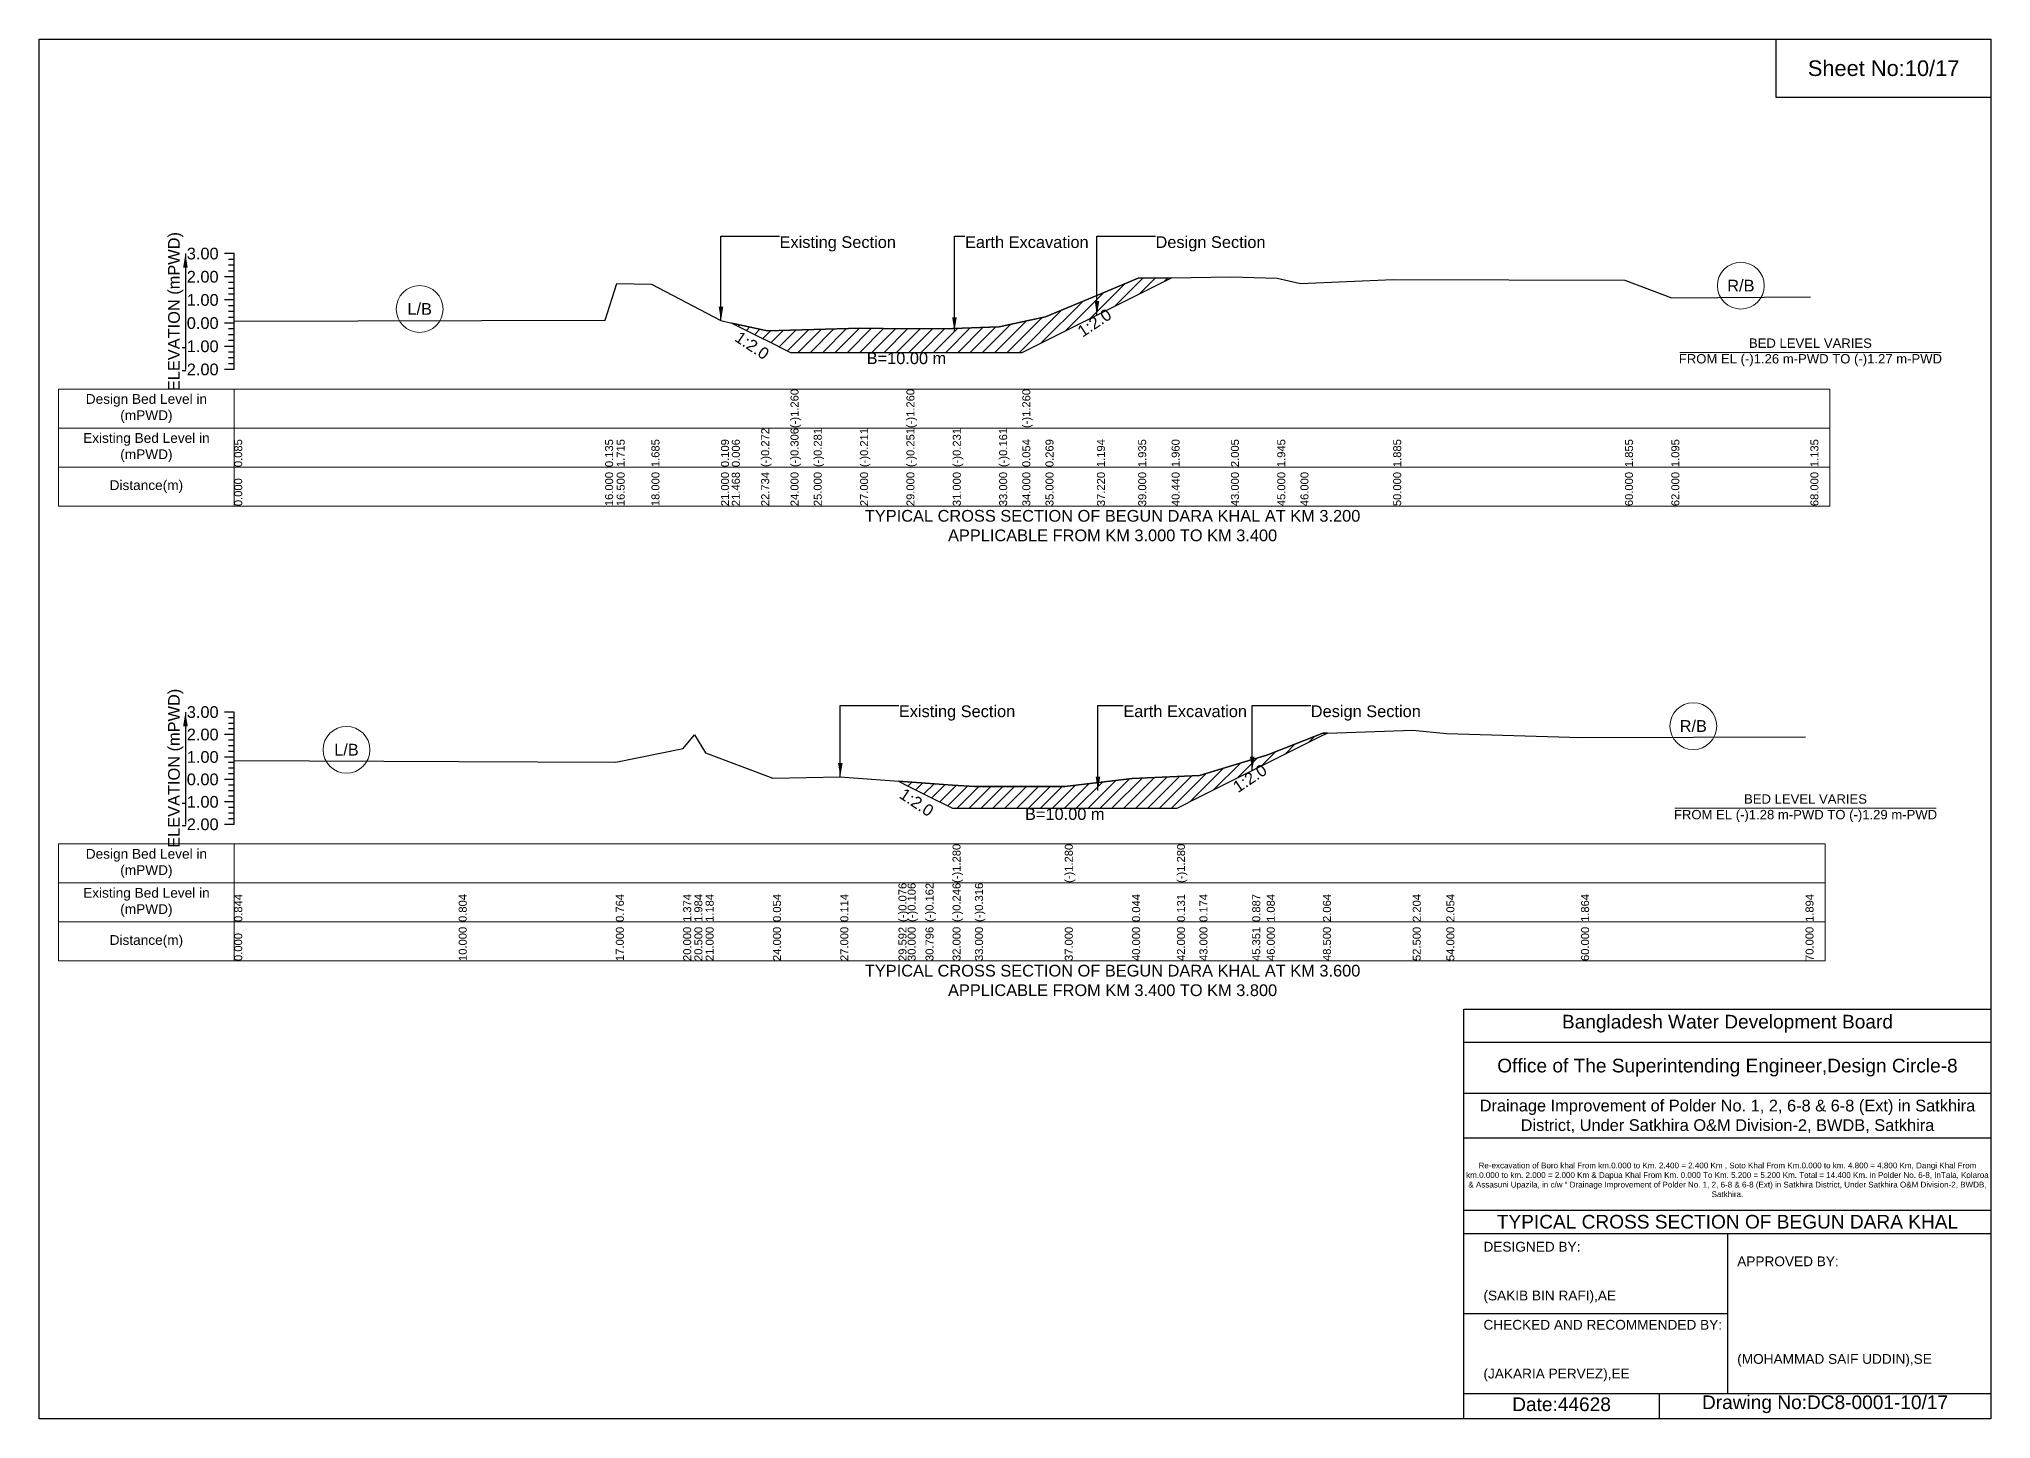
# Model space of a CAD drawing. Header units: inches. Extents: x 91000 to 268000, y -5656 to 20000.
# Drawn here: x 190000 to 198000, y 4344 to 10000 of the extents above; entities that cross this region are included whole.
import ezdxf

# ---------------------------------------------------------------- set-up
doc = ezdxf.new("R2010")
doc.units = ezdxf.units.IN
doc.header["$LTSCALE"] = 7
doc.header["$MEASUREMENT"] = 0
for name, color, linetype, lineweight in [('Cross section Data Border', 7, 'Continuous', 9), ('Cross Section Labels', 7, 'Continuous', 9), ('Existing_Bed_Level for Xsection', 7, 'Continuous', 25)]:
    doc.layers.add(name, color=color, linetype=linetype, lineweight=lineweight)
doc.styles.get("Standard").update_dxf_attribs({"font": 'arial.ttf'})
doc.dimstyles.get("Standard").update_dxf_attribs({"dimtxt": 0.18, "dimasz": 0.18, "dimexe": 0.18, "dimexo": 0.0625, "dimgap": 0.09, "dimtad": 0, "dimtih": 1, "dimtoh": 1, "dimdec": 4, "dimzin": 0, "dimdsep": 46, "dimtxsty": 'Standard', "dimcen": 0.09, "dimadec": 0, "dimazin": 0, "dimtfac": 1, "dimtdec": 4, "dimtofl": 0, "dimtmove": 0, "dimatfit": 3, "dimfxl": 1, "dimtolj": 1, "dimtzin": 0, "dimarcsym": 0})

msp = doc.modelspace()

# ---------------------------------------------------------------- hatches: boundary and pattern name
at = {"layer": 'Existing_Bed_Level for Xsection'}
h = msp.add_hatch(dxfattribs=at)
h.set_pattern_fill('ANSI31', color=256, scale=285, style=0)
h.paths.add_polyline_path([(192839.4, 8836), (192959.7, 8775.9), (192985, 8763.2), (193080, 8715.7), (193175, 8715.7), (193365, 8715.7), (193555, 8715.7), (193745, 8715.7), (193935, 8715.7), (194030, 8715.7), (194125, 8763.2), (194335.9, 8868.7), (194505, 8953.2), (194641.8, 9021.7), (194505, 9019.3), (194335.9, 8948.8), (194125, 8861), (194030, 8840.6), (193935, 8820.1), (193745, 8813.5), (193555, 8811.6), (193365, 8815.4), (193175, 8808.8), (193080, 8806.4), (192985, 8804), (192959.7, 8809.6)])
h = msp.add_hatch(dxfattribs=at)
h.set_pattern_fill('ANSI31', color=256, scale=276, style=0)
h.paths.add_polyline_path([(193522.5, 6958.1), (193560, 6939.3), (193633.2, 6902.7), (193744, 6847.3), (193836, 6847.3), (194204, 6847.3), (194480, 6847.3), (194664, 6847.3), (194756, 6893.3), (194972.3, 7001.5), (195032, 7031.3), (195262, 7146.3), (195280.6, 7155.6), (195262, 7155), (195032, 7064.8), (194972.3, 7046.7), (194756, 6981.1), (194664, 6977.1), (194480, 6969.1), (194204, 6936), (193836, 6936), (193744, 6942.4), (193633.2, 6950.2), (193560, 6955.3)])

# ---------------------------------------------------------------- linework, layer by layer
for points in [[(190000, 10000), (198000, 10000), (198000, 4344), (190000, 4344)], [(197120, 10000), (198000, 10000), (198000, 9760), (197120, 9760)]]:
    msp.add_lwpolyline(points, close=True)
for points in [[(195840, 4344), (195840, 6024), (198000, 6024)], [(195840, 5888), (198000, 5888)], [(195840, 5680), (198000, 5680)], [(195840, 5496), (198000, 5496)], [(195840, 5200), (198000, 5200)], [(195840, 5104), (198000, 5104)], [(196920, 5104), (196920, 4448)], [(195840, 4776), (196920, 4776)], [(195840, 4448), (198000, 4448)], [(196640, 4448), (196640, 4344)]]:
    msp.add_lwpolyline(points)
at = {"layer": 'Cross section Data Border'}
for points in [[(190080, 8565.4), (197340, 8565.4), (197340, 8085.4), (190080, 8085.4)], [(190080, 6701.1), (197320, 6701.1), (197320, 6221.1), (190080, 6221.1)]]:
    msp.add_lwpolyline(points, close=True, dxfattribs=at)
for points in [[(190800, 8565.4), (190800, 8085.4)], [(190080, 8405.4), (197340, 8405.4)], [(190080, 8245.4), (197340, 8245.4)], [(190800, 6701.1), (190800, 6221.1)], [(190080, 6541.1), (197320, 6541.1)], [(190080, 6381.1), (197320, 6381.1)]]:
    msp.add_lwpolyline(points, dxfattribs=at)
at = {"layer": 'Cross Section Labels'}
for points in [[(196724.2, 8715.7), (197795.8, 8715.7)], [(196704.2, 6847.3), (197775.8, 6847.3)]]:
    msp.add_lwpolyline(points, dxfattribs=at)
for centre in [(196975, 8988.9), (191560, 8893.4), (196780, 7183.9), (191260, 7086.9)]:
    msp.add_circle(centre, 96, dxfattribs=at)
at = {"layer": 'Existing_Bed_Level for Xsection'}
for points in [[(190800, 9120.4), (190760, 9120.4)], [(190800, 8645.4), (190800, 8740.4), (190800, 8835.4), (190800, 8930.4), (190800, 9025.4), (190800, 9120.4)], [(190800, 9096.7), (190776, 9096.7)], [(190800, 9072.9), (190776, 9072.9)], [(190800, 9049.2), (190776, 9049.2)], [(190800, 9025.4), (190760, 9025.4)], [(190800, 9001.7), (190776, 9001.7)], [(190800, 8977.9), (190776, 8977.9)], [(190800, 8843.5), (192320, 8848.3), (192367.5, 8998.4), (192510, 8995.5), (192795, 8845.8), (192839.4, 8836), (192959.7, 8809.6), (192985, 8804), (193080, 8806.4), (193080, 8806.4), (193175, 8808.8), (193365, 8815.4), (193555, 8811.6), (193555, 8811.6), (193745, 8813.5), (193935, 8820.1), (194030, 8840.6), (194030, 8840.6), (194125, 8861), (194335.9, 8948.8), (194505, 9019.3), (194641.8, 9021.7), (194885, 9025.9), (195075, 9020.2), (195170, 8998.4), (195550, 9014.5), (196500, 9011.7), (196690, 8939.5), (197260, 8943.3)], [(190800, 8930.4), (190760, 8930.4)], [(190800, 8954.2), (190776, 8954.2)], [(190800, 8906.7), (190776, 8906.7)], [(190800, 8882.9), (190776, 8882.9)], [(190800, 8835.4), (190760, 8835.4)], [(190800, 8859.2), (190776, 8859.2)], [(190800, 8811.7), (190776, 8811.7)], [(190800, 8740.4), (190760, 8740.4)], [(190800, 8787.9), (190776, 8787.9)], [(190800, 8764.2), (190776, 8764.2)], [(190800, 8645.4), (190760, 8645.4)], [(190800, 8716.7), (190776, 8716.7)], [(190800, 8692.9), (190776, 8692.9)], [(190800, 8669.2), (190776, 8669.2)], [(190800, 7241.1), (190760, 7241.1)], [(190800, 7218.1), (190776, 7218.1)], [(190800, 6781.1), (190800, 6873.1), (190800, 6965.1), (190800, 7057.1), (190800, 7149.1), (190800, 7241.1)], [(190800, 7149.1), (190760, 7149.1)], [(190800, 7195.1), (190776, 7195.1)], [(190800, 7172.1), (190776, 7172.1)], [(190800, 7126.1), (190776, 7126.1)], [(190800, 7042.7), (191720, 7039), (192364, 7035.4), (192640, 7091.5), (192686, 7147.6), (192732, 7074), (193008, 6970), (193284, 6975.6), (193522.5, 6958.1), (193560, 6955.3), (193633.2, 6950.2), (193744, 6942.4), (193744, 6942.4), (193836, 6936), (194204, 6936), (194204, 6936), (194480, 6969.1), (194664, 6977.1), (194664, 6977.1), (194756, 6981.1), (194972.3, 7046.7), (195032, 7064.8), (195262, 7155), (195280.6, 7155.6), (195630, 7167.8), (195768, 7154), (196320, 7136.6), (197240, 7139.3)], [(190800, 7057.1), (190760, 7057.1)], [(190800, 7103.1), (190776, 7103.1)], [(190800, 7080.1), (190776, 7080.1)], [(190800, 6965.1), (190760, 6965.1)], [(190800, 7034.1), (190776, 7034.1)], [(190800, 7011.1), (190776, 7011.1)], [(190800, 6988.1), (190776, 6988.1)], [(190800, 6942.1), (190776, 6942.1)], [(190800, 6919.1), (190776, 6919.1)], [(190800, 6896.1), (190776, 6896.1)], [(190800, 6873.1), (190760, 6873.1)], [(190800, 6850.1), (190776, 6850.1)], [(190800, 6827.1), (190776, 6827.1)], [(190800, 6804.1), (190776, 6804.1)], [(190800, 6781.1), (190760, 6781.1)]]:
    msp.add_lwpolyline(points, dxfattribs=at)
for points in [[(192839.4, 8836), (192959.7, 8775.9), (192985, 8763.2), (193080, 8715.7), (193080, 8715.7), (193175, 8715.7), (193365, 8715.7), (193555, 8715.7), (193555, 8715.7), (193745, 8715.7), (193935, 8715.7), (194030, 8715.7), (194030, 8715.7), (194125, 8763.2), (194335.9, 8868.7), (194505, 8953.2), (194641.8, 9021.7), (194641.8, 9021.7), (194641.8, 9021.7), (194505, 9019.3), (194335.9, 8948.8), (194125, 8861), (194030, 8840.6), (194030, 8840.6), (193935, 8820.1), (193745, 8813.5), (193555, 8811.6), (193555, 8811.6), (193365, 8815.4), (193175, 8808.8), (193080, 8806.4), (193080, 8806.4), (192985, 8804), (192959.7, 8809.6)], [(193522.5, 6958.1), (193560, 6939.3), (193633.2, 6902.7), (193744, 6847.3), (193744, 6847.3), (193836, 6847.3), (194204, 6847.3), (194204, 6847.3), (194480, 6847.3), (194664, 6847.3), (194664, 6847.3), (194756, 6893.3), (194972.3, 7001.5), (195032, 7031.3), (195262, 7146.3), (195280.6, 7155.6), (195280.6, 7155.6), (195280.6, 7155.6), (195262, 7155), (195032, 7064.8), (194972.3, 7046.7), (194756, 6981.1), (194664, 6977.1), (194664, 6977.1), (194480, 6969.1), (194204, 6936), (194204, 6936), (193836, 6936), (193744, 6942.4), (193744, 6942.4), (193633.2, 6950.2), (193560, 6955.3)]]:
    msp.add_lwpolyline(points, close=True, dxfattribs=at)

# ---------------------------------------------------------------- texts
at = {"attachment_point": 5}
for s, insert, char_height in [('Sheet No:10/17', (197560, 9880), 64), ('Bangladesh Water Development Board', (196920, 5964), 56), ('Office of The Superintending Engineer,Design Circle-8', (196920, 5784), 56)]:
    msp.add_mtext(s, dxfattribs=dict(at, insert=insert, char_height=char_height))
for s, insert, char_height, width, attachment_point in [('Drainage Improvement of Polder No. 1, 2, 6-8 & 6-8 (Ext) in Satkhira District, Under Satkhira O&M Division-2, BWDB, Satkhira', (196920, 5584), 48, 2240, 5), ('Re-excavation of Boro khal From km.0.000 to Km. 2.400 = 2.400 Km , Soto Khal From Km.0.000 to km. 4.800 = 4.800 Km, Dangi Khal From km.0.000 to km. 2.000 = 2.000 Km & Dapua Khal From Km. 0.000 To Km. 5.200 = 5.200 Km. Total = 14.400 Km. in Polder No. 6-8, InTala, Kolaroa & Assasuni Upazila, in c/w “ Drainage Improvement of Polder No. 1, 2, 6-8 & 6-8 (Ext) in Satkhira District, Under Satkhira O&M Division-2, BWDB, Satkhira.', (196920, 5324), 23.565, 2160, 5), ('TYPICAL CROSS SECTION OF BEGUN DARA KHAL', (196920, 5152), 56, 2240, 5), ('DESIGNED BY:^J^J^J(SAKIB BIN RAFI),AE', (195920, 4944), 40, 1120, 4), ('APPROVED BY:^J^J^J^J^J^J(MOHAMMAD SAIF UDDIN),SE', (196960, 4784), 40, 1120, 4), ('CHECKED AND RECOMMENDED BY:^J^J^J(JAKARIA PERVEZ),EE', (195920, 4624), 40, 1120, 4), ('Date:44628', (196240, 4404), 56, 1120, 5), ('Drawing No:DC8-0001-10/17', (197320, 4404), 56, 1760, 5)]:
    msp.add_mtext(s, dxfattribs=dict(insert=insert, char_height=char_height, width=width, attachment_point=attachment_point))
at = {"layer": 'Cross section Data Border', "char_height": 40, "width": 640, "attachment_point": 5}
for s, insert in [('Design Bed Level in (mPWD)', (190440, 8485.4)), ('Existing Bed Level in (mPWD)', (190440, 8325.4)), ('Distance(m)', (190440, 8165.4)), ('Design Bed Level in (mPWD)', (190440, 6621.1)), ('Existing Bed Level in (mPWD)', (190440, 6461.1)), ('Distance(m)', (190440, 6301.1))]:
    msp.add_mtext(s, dxfattribs=dict(at, insert=insert))
at = {"layer": 'Cross Section Labels'}
for s, insert, char_height, attachment_point in [('Existing Section', (193035, 9191.7), 48, 1), ('Earth Excavation', (193795, 9191.7), 48, 1), ('Design Section', (194575.9, 9191.7), 48, 1), ('R/B', (196975, 8988.9), 48, 5), ('L/B', (191560, 8893.4), 48, 5), ('BED LEVEL VARIES ^JFROM EL (-)1.26 m-PWD TO (-)1.27 m-PWD', (197260, 8715.7), 38.4, 5), ('B=10.00 m', (193555, 8715.7), 48, 2), ('TYPICAL CROSS SECTION OF BEGUN DARA KHAL AT KM 3.200^JAPPLICABLE FROM KM 3.000 TO KM 3.400', (194400, 8005.4), 48, 5), ('Existing Section', (193524, 7268.7), 48, 1), ('Earth Excavation', (194444, 7268.7), 48, 1), ('Design Section', (195212.3, 7268.7), 48, 1), ('R/B', (196780, 7183.9), 48, 5), ('L/B', (191260, 7086.9), 48, 5), ('BED LEVEL VARIES ^JFROM EL (-)1.28 m-PWD TO (-)1.29 m-PWD', (197240, 6847.3), 38.4, 5), ('B=10.00 m', (194204, 6847.3), 48, 2), ('TYPICAL CROSS SECTION OF BEGUN DARA KHAL AT KM 3.600^JAPPLICABLE FROM KM 3.400 TO KM 3.800', (194400, 6141.1), 48, 5)]:
    msp.add_mtext(s, dxfattribs=dict(at, insert=insert, char_height=char_height, attachment_point=attachment_point))
at = {"layer": 'Cross Section Labels', "char_height": 48, "attachment_point": 2}
for insert, rotation in [((194312.2, 8856.8), 33.69007), ((192936, 8764), 326.30993), ((194949.3, 6990), 33.69007), ((193610.2, 6891.2), 326.30993)]:
    msp.add_mtext('1:2.0', dxfattribs=dict(at, insert=insert, rotation=rotation))
at = {"layer": 'Existing_Bed_Level for Xsection', "rotation": 90}
for s, insert, char_height, attachment_point in [('ELEVATION (mPWD)', (190560, 8882.9), 48, 5), ('(-)1.260', (193080, 8405.4), 32.8, 1), ('(-)1.260', (193555, 8405.4), 32.8, 1), ('(-)1.260', (194030, 8405.4), 32.8, 1), ('(-)0.272', (192959.7, 8245.4), 32.8, 1), ('(-)0.306', (193080, 8245.4), 32.8, 1), ('(-)0.281', (193175, 8245.4), 32.8, 1), ('(-)0.211', (193365, 8245.4), 32.8, 1), ('(-)0.251', (193555, 8245.4), 32.8, 1), ('(-)0.231', (193745, 8245.4), 32.8, 1), ('(-)0.161', (193935, 8245.4), 32.8, 1), ('0.085', (190800, 8245.4), 32.8, 1), ('0.135', (192320, 8245.4), 32.8, 1), ('1.715', (192367.5, 8245.4), 32.8, 1), ('1.685', (192510, 8245.4), 32.8, 1), ('0.109', (192795, 8245.4), 32.8, 1), ('0.006', (192839.4, 8245.4), 32.8, 1), ('0.054', (194030, 8245.4), 32.8, 1), ('0.269', (194125, 8245.4), 32.8, 1), ('1.194', (194335.9, 8245.4), 32.8, 1), ('1.935', (194505, 8245.4), 32.8, 1), ('1.960', (194641.8, 8245.4), 32.8, 1), ('2.005', (194885, 8245.4), 32.8, 1), ('1.945', (195075, 8245.4), 32.8, 1), ('1.885', (195550, 8245.4), 32.8, 1), ('1.855', (196500, 8245.4), 32.8, 1), ('1.095', (196690, 8245.4), 32.8, 1), ('1.135', (197260, 8245.4), 32.8, 1), ('0.000', (190800, 8085.4), 32.8, 1), ('16.000', (192320, 8085.4), 32.8, 1), ('16.500', (192367.5, 8085.4), 32.8, 1), ('18.000', (192510, 8085.4), 32.8, 1), ('21.000', (192795, 8085.4), 32.8, 1), ('21.468', (192839.4, 8085.4), 32.8, 1), ('22.734', (192959.7, 8085.4), 32.8, 1), ('24.000', (193080, 8085.4), 32.8, 1), ('25.000', (193175, 8085.4), 32.8, 1), ('27.000', (193365, 8085.4), 32.8, 1), ('29.000', (193555, 8085.4), 32.8, 1), ('31.000', (193745, 8085.4), 32.8, 1), ('33.000', (193935, 8085.4), 32.8, 1), ('34.000', (194030, 8085.4), 32.8, 1), ('35.000', (194125, 8085.4), 32.8, 1), ('37.220', (194335.9, 8085.4), 32.8, 1), ('39.000', (194505, 8085.4), 32.8, 1), ('40.440', (194641.8, 8085.4), 32.8, 1), ('43.000', (194885, 8085.4), 32.8, 1), ('45.000', (195075, 8085.4), 32.8, 1), ('46.000', (195170, 8085.4), 32.8, 1), ('50.000', (195550, 8085.4), 32.8, 1), ('60.000', (196500, 8085.4), 32.8, 1), ('62.000', (196690, 8085.4), 32.8, 1), ('68.000', (197260, 8085.4), 32.8, 1), ('ELEVATION (mPWD)', (190560, 7011.1), 48, 5), ('(-)1.280', (193744, 6541.1), 32.8, 1), ('(-)1.280', (194204, 6541.1), 32.8, 1), ('(-)1.280', (194664, 6541.1), 32.8, 1), ('0.844', (190800, 6381.1), 32.8, 1), ('0.804', (191720, 6381.1), 32.8, 1), ('0.764', (192364, 6381.1), 32.8, 1), ('1.374', (192640, 6381.1), 32.8, 1), ('1.984', (192686, 6381.1), 32.8, 1), ('1.184', (192732, 6381.1), 32.8, 1), ('0.054', (193008, 6381.1), 32.8, 1), ('0.114', (193284, 6381.1), 32.8, 1), ('(-)0.076', (193522.5, 6381.1), 32.8, 1), ('(-)0.106', (193560, 6381.1), 32.8, 1), ('(-)0.162', (193633.2, 6381.1), 32.8, 1), ('(-)0.246', (193744, 6381.1), 32.8, 1), ('(-)0.316', (193836, 6381.1), 32.8, 1), ('0.044', (194480, 6381.1), 32.8, 1), ('0.131', (194664, 6381.1), 32.8, 1), ('0.174', (194756, 6381.1), 32.8, 1), ('0.887', (194972.3, 6381.1), 32.8, 1), ('1.084', (195032, 6381.1), 32.8, 1), ('2.064', (195262, 6381.1), 32.8, 1), ('2.204', (195630, 6381.1), 32.8, 1), ('2.054', (195768, 6381.1), 32.8, 1), ('1.864', (196320, 6381.1), 32.8, 1), ('1.894', (197240, 6381.1), 32.8, 1), ('0.000', (190800, 6221.1), 32.8, 1), ('10.000', (191720, 6221.1), 32.8, 1), ('17.000', (192364, 6221.1), 32.8, 1), ('20.000', (192640, 6221.1), 32.8, 1), ('20.500', (192686, 6221.1), 32.8, 1), ('21.000', (192732, 6221.1), 32.8, 1), ('24.000', (193008, 6221.1), 32.8, 1), ('27.000', (193284, 6221.1), 32.8, 1), ('29.592', (193522.5, 6221.1), 32.8, 1), ('30.000', (193560, 6221.1), 32.8, 1), ('30.796', (193633.2, 6221.1), 32.8, 1), ('32.000', (193744, 6221.1), 32.8, 1), ('33.000', (193836, 6221.1), 32.8, 1), ('37.000', (194204, 6221.1), 32.8, 1), ('40.000', (194480, 6221.1), 32.8, 1), ('42.000', (194664, 6221.1), 32.8, 1), ('43.000', (194756, 6221.1), 32.8, 1), ('45.351', (194972.3, 6221.1), 32.8, 1), ('46.000', (195032, 6221.1), 32.8, 1), ('48.500', (195262, 6221.1), 32.8, 1), ('52.500', (195630, 6221.1), 32.8, 1), ('54.000', (195768, 6221.1), 32.8, 1), ('60.000', (196320, 6221.1), 32.8, 1), ('70.000', (197240, 6221.1), 32.8, 1)]:
    msp.add_mtext(s, dxfattribs=dict(at, insert=insert, char_height=char_height, attachment_point=attachment_point))
at = {"layer": 'Existing_Bed_Level for Xsection', "char_height": 48, "attachment_point": 6}
for s, insert in [('3.00', (190736, 9120.4)), ('2.00', (190736, 9025.4)), ('1.00', (190736, 8930.4)), ('0.00', (190736, 8835.4)), ('-1.00', (190736, 8740.4)), ('-2.00', (190736, 8645.4)), ('3.00', (190736, 7241.1)), ('2.00', (190736, 7149.1)), ('1.00', (190736, 7057.1)), ('0.00', (190736, 6965.1)), ('-1.00', (190736, 6873.1)), ('-2.00', (190736, 6781.1))]:
    msp.add_mtext(s, dxfattribs=dict(at, insert=insert))

# ---------------------------------------------------------------- leaders
at = {"layer": 'Cross Section Labels', "annotation_type": 0, "has_hookline": 1, "hookline_direction": 0}
for points, text_width in [([(192795, 8845.8), (192795, 9191.7), (193034.9, 9191.7)], 467.2), ([(193751.8, 8802.1), (193751.8, 9191.7), (193794.9, 9191.7)], 497), ([(194335.9, 8868.7), (194335.9, 9191.7), (194575.8, 9191.7)], 441.2), ([(193284, 6975.6), (193284, 7268.7), (193523.9, 7268.7)], 467.2), ([(194339.9, 6919.7), (194339.9, 7268.7), (194443.9, 7268.7)], 497), ([(194972.3, 7001.5), (194972.3, 7268.7), (195212.2, 7268.7)], 441.2)]:
    msp.add_leader(points, dimstyle='Standard', override={"dimasz": 57.6}, dxfattribs=dict(at, text_width=text_width))
at = {"layer": 'Existing_Bed_Level for Xsection'}
for points in [[(190600, 9120.4), (190600, 8645.4)], [(190600, 7241.1), (190600, 6781.1)]]:
    msp.add_leader(points, dimstyle='Standard', override={"dimasz": 57.6}, dxfattribs=at)

doc.saveas('drawing.dxf')
